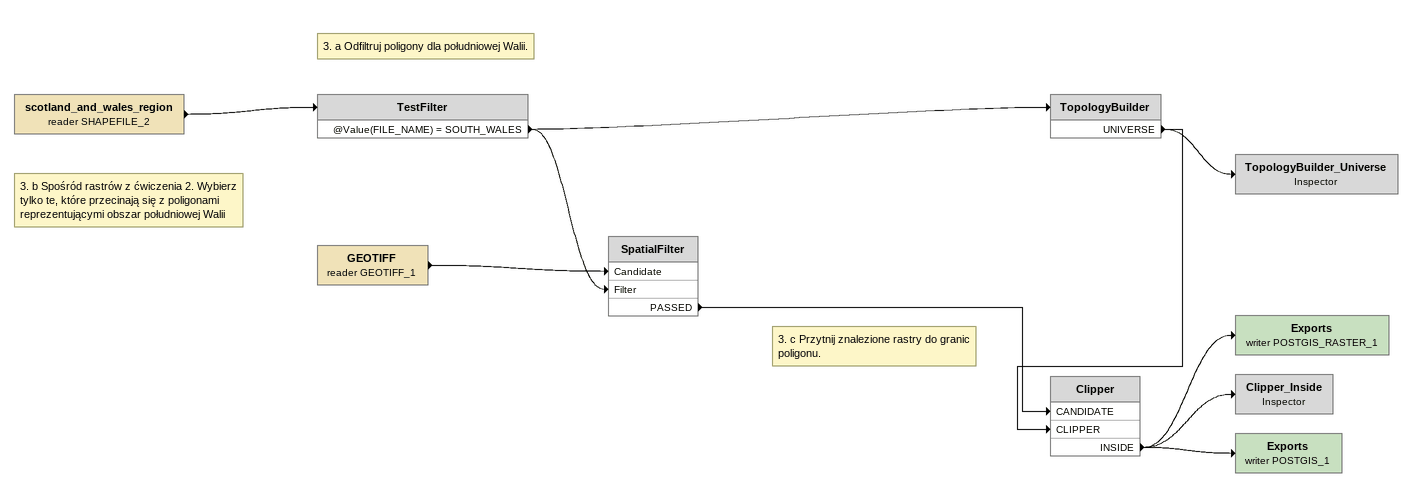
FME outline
Note: 3. b Spośród rastrów z ćwiczenia 2. Wybierz tylko te, które przecinają się z poligonami reprezentującymi obszar południowej Walii
scotland_and_wales_region (reader SHAPEFILE_2)
    -> TestFilter
Note: 3. a Odfiltruj poligony dla południowej Walii.
TestFilter
    @Value(FILE_NAME) = SOUTH_WALES -> SpatialFilter [Filter]
    @Value(FILE_NAME) = SOUTH_WALES -> TopologyBuilder
TopologyBuilder
    UNIVERSE -> TopologyBuilder_Universe
    UNIVERSE -> Clipper [CLIPPER]
TopologyBuilder_Universe: Inspector
GEOTIFF (reader GEOTIFF_1)
    -> SpatialFilter [Candidate]
SpatialFilter
    PASSED -> Clipper [CANDIDATE]
Note: 3. c Przytnij znalezione rastry do granic poligonu.
Clipper
    INSIDE -> Clipper_Inside
    INSIDE -> Exports (writer POSTGIS_1)
    INSIDE -> Exports (writer POSTGIS_RASTER_1)
Exports (writer POSTGIS_RASTER_1)
Clipper_Inside: Inspector
Exports (writer POSTGIS_1)
